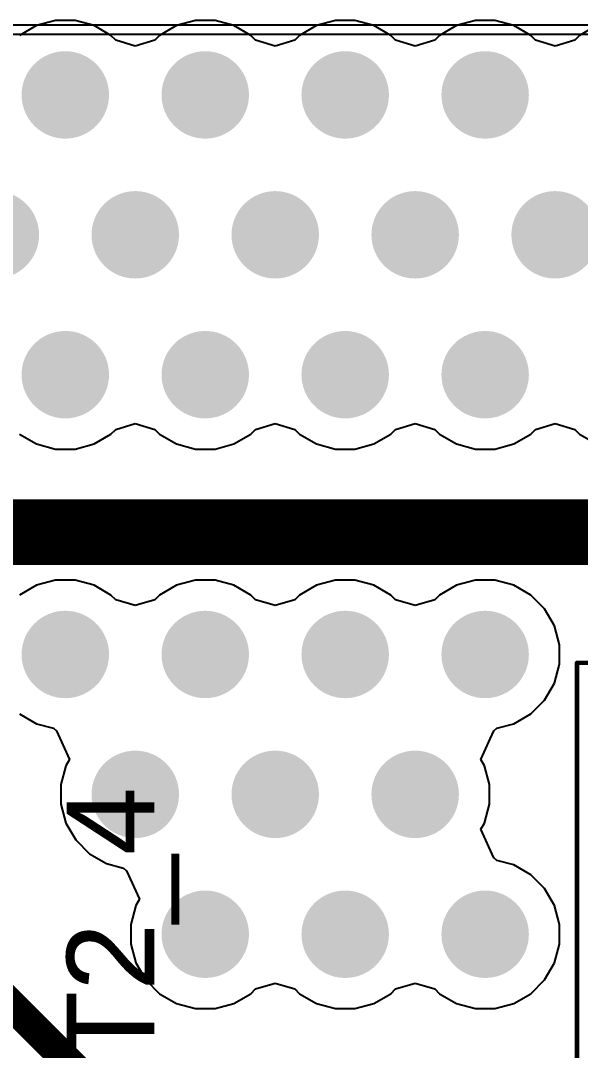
# Model space of a CAD drawing. Header units: inches. Extents: x 0 to 106, y 0 to 106.
# Drawn here: x 44.89 to 51.29, y 45.27 to 57.05 of the extents above; entities that cross this region are included whole.
import ezdxf

# ---------------------------------------------------------------- set-up
doc = ezdxf.new("R2010")
doc.units = ezdxf.units.IN
for name, color, linetype in [('Bottom Layer', 5, 'Continuous'), ('Layer 1', 16, 'Continuous'), ('Layer 2', 76, 'Continuous'), ('Mechanical 13', 56, 'Continuous'), ('Mechanical 15', 56, 'Continuous'), ('Top Layer', 1, 'Continuous'), ('Top Overlay', 2, 'Continuous'), ('Top Paste', 8, 'Continuous'), ('Top Solder', 216, 'Continuous'), ('Via Holes', 16, 'Continuous')]:
    doc.layers.add(name, color=color, linetype=linetype)
doc.styles.add('Arial', font='', dxfattribs={"height": 0.2})
doc.styles.get('Arial').set_extended_font_data('Arial')

# ---------------------------------------------------------------- blocks, each defined once
blk = doc.blocks.new('PQFN_5_6_369')
at = {"layer": 'Top Layer'}
for points in [[(-3.45500071, 2.20999939), (-2.03500101, 2.20999939), (-2.03500101, 1.60000061), (-3.45500071, 1.60000061)], [(3.45500071, 1.60000061), (2.03500101, 1.60000061), (2.03500101, 2.20999939), (3.45500071, 2.20999939)], [(-1.21499884, 1.9549999), (2.53500128, 1.9549999), (2.53500128, -1.9549999), (-1.21499884, -1.9549999)], [(-3.45500071, 0.93999939), (-2.03500101, 0.93999939), (-2.03500101, 0.33000061), (-3.45500071, 0.33000061)], [(3.45500071, 0.3300006099999999), (2.03500101, 0.33000061), (2.03500101, 0.93999939), (3.45500071, 0.93999939)], [(-3.45500071, -0.33000061), (-2.03500101, -0.33000061), (-2.03500101, -0.93999939), (-3.45500071, -0.93999939)], [(3.45500071, -0.93999939), (2.03500101, -0.93999939), (2.03500101, -0.3300006099999999), (3.45500071, -0.33000061)], [(-3.45500071, -1.60000061), (-2.03500101, -1.60000061), (-2.03500101, -2.20999939), (-3.45500071, -2.20999939)], [(3.45500071, -2.20999939), (2.03500101, -2.20999939), (2.03500101, -1.60000061), (3.45500071, -1.60000061)]]:
    blk.add_hatch(color=1, dxfattribs=at).paths.add_polyline_path(points)
at = {"layer": 'Top Paste'}
for points in [[(-3.45500071, 2.20999939), (-2.03500101, 2.20999939), (-2.03500101, 1.60000061), (-3.45500071, 1.60000061)], [(3.45500071, 1.60000061), (2.03500101, 1.60000061), (2.03500101, 2.20999939), (3.45500071, 2.20999939)], [(-3.45500071, 0.93999939), (-2.03500101, 0.93999939), (-2.03500101, 0.33000061), (-3.45500071, 0.33000061)], [(3.45500071, 0.3300006099999999), (2.03500101, 0.33000061), (2.03500101, 0.93999939), (3.45500071, 0.93999939)], [(-3.45500071, -0.33000061), (-2.03500101, -0.33000061), (-2.03500101, -0.93999939), (-3.45500071, -0.93999939)], [(3.45500071, -0.93999939), (2.03500101, -0.93999939), (2.03500101, -0.3300006099999999), (3.45500071, -0.33000061)], [(-3.45500071, -1.60000061), (-2.03500101, -1.60000061), (-2.03500101, -2.20999939), (-3.45500071, -2.20999939)], [(3.45500071, -2.20999939), (2.03500101, -2.20999939), (2.03500101, -1.60000061), (3.45500071, -1.60000061)]]:
    blk.add_hatch(color=8, dxfattribs=at).paths.add_polyline_path(points)
at = {"layer": 'Top Solder'}
for points in [[(-3.50500061, 2.25999929), (-1.98500111, 2.25999929), (-1.98500111, 1.55000071), (-3.50500061, 1.55000071)], [(3.50500061, 1.55000071), (1.98500111, 1.55000071), (1.98500111, 2.25999929), (3.50500061, 2.25999929)], [(-1.26499874, 2.0049998), (2.58500118, 2.0049998), (2.58500118, -2.0049998), (-1.26499874, -2.0049998)], [(-3.50500061, 0.98999929), (-1.98500111, 0.98999929), (-1.98500111, 0.28000071), (-3.50500061, 0.28000071)], [(3.50500061, 0.2800007099999999), (1.98500111, 0.28000071), (1.98500111, 0.98999929), (3.50500061, 0.98999929)], [(-3.50500061, -0.28000071), (-1.98500111, -0.28000071), (-1.98500111, -0.98999929), (-3.50500061, -0.98999929)], [(3.50500061, -0.98999929), (1.98500111, -0.98999929), (1.98500111, -0.2800007099999999), (3.50500061, -0.28000071)], [(-3.50500061, -1.55000071), (-1.98500111, -1.55000071), (-1.98500111, -2.25999929), (-3.50500061, -2.25999929)], [(3.50500061, -2.25999929), (1.98500111, -2.25999929), (1.98500111, -1.55000071), (3.50500061, -1.55000071)]]:
    blk.add_hatch(color=216, dxfattribs=at).paths.add_polyline_path(points)
at = {"layer": 'Mechanical 13'}
for points in [[(-2.94999918, 2.50000008, 0.127, 0.127, 0), (-2.94999918, -2.50000008, 0.127, 0.127, 0)], [(-2.94999918, 2.50000008, 0.127, 0.127, 0), (2.94999918, 2.50000008, 0.127, 0.127, 0)], [(2.94999918, 2.50000008, 0.127, 0.127, 0), (2.94999918, -2.50000008, 0.127, 0.127, 0)], [(-2.94999918, -2.50000008, 0.127, 0.127, 0), (2.94999918, -2.50000008, 0.127, 0.127, 0)]]:
    blk.add_lwpolyline(points, format="xyseb", dxfattribs=at)
for points in [[(-2.98174918, 2.50000008, 0.0635, 0.0635, 1), (-2.91824918, 2.50000008, 0.0635, 0.0635, 1)], [(-2.98174918, 2.50000008, 0.0635, 0.0635, 1), (-2.91824918, 2.50000008, 0.0635, 0.0635, 1)], [(2.91824918, 2.50000008, 0.0635, 0.0635, 1), (2.98174918, 2.50000008, 0.0635, 0.0635, 1)], [(2.91824918, 2.50000008, 0.0635, 0.0635, 1), (2.98174918, 2.50000008, 0.0635, 0.0635, 1)], [(-3.80500128, 1.905, 0.1999996, 0.1999996, 1), (-4.00500088, 1.905, 0.1999996, 0.1999996, 1)], [(-4.055000779999999, 1.905, 0.0999998, 0.0999998, 1), (-3.95500098, 1.905, 0.0999998, 0.0999998, 1)], [(-3.85500118, 1.905, 0.0999998, 0.0999998, 1), (-3.75500138, 1.905, 0.0999998, 0.0999998, 1)], [(-2.98174918, -2.50000008, 0.0635, 0.0635, 1), (-2.91824918, -2.50000008, 0.0635, 0.0635, 1)], [(-2.98174918, -2.50000008, 0.0635, 0.0635, 1), (-2.91824918, -2.50000008, 0.0635, 0.0635, 1)], [(2.91824918, -2.50000008, 0.0635, 0.0635, 1), (2.98174918, -2.50000008, 0.0635, 0.0635, 1)], [(2.91824918, -2.50000008, 0.0635, 0.0635, 1), (2.98174918, -2.50000008, 0.0635, 0.0635, 1)]]:
    blk.add_lwpolyline(points, format="xyseb", close=True, dxfattribs=at)
at = {"layer": 'Mechanical 15'}
for points in [[(-3.70499894, 2.74999958, 0.0499999, 0.0499999, 0), (-3.70499894, -2.74999958, 0.0499999, 0.0499999, 0)], [(-3.70499894, 2.74999958, 0.0499999, 0.0499999, 0), (3.70499894, 2.74999958, 0.0499999, 0.0499999, 0)], [(3.70499894, 2.74999958, 0.0499999, 0.0499999, 0), (3.70499894, -2.74999958, 0.0499999, 0.0499999, 0)], [(-3.70499894, -2.74999958, 0.0499999, 0.0499999, 0), (3.70499894, -2.74999958, 0.0499999, 0.0499999, 0)]]:
    blk.add_lwpolyline(points, format="xyseb", dxfattribs=at)
for points in [[(-3.71749828, 2.74999958, 0.02499868, 0.02499868, 1), (-3.6924996, 2.74999958, 0.02499868, 0.02499868, 1)], [(-3.71749828, 2.74999958, 0.02499868, 0.02499868, 1), (-3.6924996, 2.74999958, 0.02499868, 0.02499868, 1)], [(3.6924996, 2.74999958, 0.02499868, 0.02499868, 1), (3.71749828, 2.74999958, 0.02499868, 0.02499868, 1)], [(3.6924996, 2.74999958, 0.02499868, 0.02499868, 1), (3.71749828, 2.74999958, 0.02499868, 0.02499868, 1)], [(-3.71749828, -2.74999958, 0.02499868, 0.02499868, 1), (-3.6924996, -2.74999958, 0.02499868, 0.02499868, 1)], [(-3.71749828, -2.74999958, 0.02499868, 0.02499868, 1), (-3.6924996, -2.74999958, 0.02499868, 0.02499868, 1)], [(3.6924996, -2.74999958, 0.02499868, 0.02499868, 1), (3.71749828, -2.74999958, 0.02499868, 0.02499868, 1)], [(3.6924996, -2.74999958, 0.02499868, 0.02499868, 1), (3.71749828, -2.74999958, 0.02499868, 0.02499868, 1)]]:
    blk.add_lwpolyline(points, format="xyseb", close=True, dxfattribs=at)
at = {"layer": 'Top Overlay'}
for points in [[(-1.651, 2.54, 0.1499997, 0.1499997, 0), (1.905, 2.54, 0.1499997, 0.1499997, 0)], [(-1.651, -2.54, 0.1499997, 0.1499997, 0), (1.905, -2.54, 0.1499997, 0.1499997, 0)]]:
    blk.add_lwpolyline(points, format="xyseb", dxfattribs=at)
for points in [[(-1.68850056, 2.54, 0.07499858, 0.07499858, 1), (-1.61349944, 2.54, 0.07499858, 0.07499858, 1)], [(1.86749944, 2.54, 0.07499858, 0.07499858, 1), (1.94250056, 2.54, 0.07499858, 0.07499858, 1)], [(-3.80500128, 1.905, 0.1999996, 0.1999996, 1), (-4.00500088, 1.905, 0.1999996, 0.1999996, 1)], [(-4.055000779999999, 1.905, 0.0999998, 0.0999998, 1), (-3.95500098, 1.905, 0.0999998, 0.0999998, 1)], [(-3.85500118, 1.905, 0.0999998, 0.0999998, 1), (-3.75500138, 1.905, 0.0999998, 0.0999998, 1)], [(-1.68850056, -2.54, 0.07499858, 0.07499858, 1), (-1.61349944, -2.54, 0.07499858, 0.07499858, 1)], [(1.86749944, -2.54, 0.07499858, 0.07499858, 1), (1.94250056, -2.54, 0.07499858, 0.07499858, 1)]]:
    blk.add_lwpolyline(points, format="xyseb", close=True, dxfattribs=at)
at = {"layer": 'Top Paste'}
for p, q in [((-0.8649995399999999, 0.17500092), (-0.8649995399999999, 1.61500058)), ((-0.8649995399999999, 1.61500058), (0.2350008, 1.61500058)), ((0.2350008, 1.61500058), (0.2350008, 0.17500092)), ((0.5850000999999999, 0.17500092), (0.5850000999999999, 1.61500058)), ((0.5850000999999999, 1.61500058), (1.68500044, 1.61500058)), ((1.68500044, 1.61500058), (1.68500044, 0.17500092)), ((0.2350008, 0.17500092), (-0.8649995399999999, 0.17500092)), ((1.68500044, 0.17500092), (0.5850000999999999, 0.17500092)), ((-0.8649995399999999, -1.61500058), (-0.8649995399999999, -0.17500092)), ((-0.8649995399999999, -0.17500092), (0.2350008, -0.17500092)), ((0.2350008, -0.17500092), (0.2350008, -1.61500058)), ((0.5850000999999999, -1.61500058), (0.5850000999999999, -0.17500092)), ((0.5850000999999999, -0.17500092), (1.68500044, -0.17500092)), ((1.68500044, -0.17500092), (1.68500044, -1.61500058)), ((0.2350008, -1.61500058), (-0.8649995399999999, -1.61500058)), ((1.68500044, -1.61500058), (0.5850000999999999, -1.61500058))]:
    blk.add_line(p, q, dxfattribs=at)

msp = doc.modelspace()

# ---------------------------------------------------------------- hatches: boundary and pattern name
at = {"layer": 'Bottom Layer'}
h = msp.add_hatch(color=5, dxfattribs=at)
edge = h.paths.add_edge_path()
edge.add_arc((45.39996, 56.19995872), 0.499999, 0, 360)
h = msp.add_hatch(color=5, dxfattribs=at)
edge = h.paths.add_edge_path()
edge.add_arc((46.99995934, 56.19995872), 0.499999, 0, 360)
h = msp.add_hatch(color=5, dxfattribs=at)
edge = h.paths.add_edge_path()
edge.add_arc((48.59995868, 56.19995872), 0.499999, 0, 360)
h = msp.add_hatch(color=5, dxfattribs=at)
edge = h.paths.add_edge_path()
edge.add_arc((50.19995802, 56.19995872), 0.499999, 0, 360)
h = msp.add_hatch(color=5, dxfattribs=at)
edge = h.paths.add_edge_path()
edge.add_arc((44.59996159999999, 54.59995937999999), 0.499999, 0, 360)
h = msp.add_hatch(color=5, dxfattribs=at)
edge = h.paths.add_edge_path()
edge.add_arc((46.19996094, 54.59995937999999), 0.499999, 0, 360)
h = msp.add_hatch(color=5, dxfattribs=at)
edge = h.paths.add_edge_path()
edge.add_arc((47.79996027999999, 54.59995937999999), 0.499999, 0, 360)
h = msp.add_hatch(color=5, dxfattribs=at)
edge = h.paths.add_edge_path()
edge.add_arc((49.39995962, 54.59995937999999), 0.499999, 0, 360)
h = msp.add_hatch(color=5, dxfattribs=at)
edge = h.paths.add_edge_path()
edge.add_arc((50.99995896, 54.59995937999999), 0.499999, 0, 360)
h = msp.add_hatch(color=5, dxfattribs=at)
edge = h.paths.add_edge_path()
edge.add_arc((45.39996, 52.99996004), 0.499999, 0, 360)
h = msp.add_hatch(color=5, dxfattribs=at)
edge = h.paths.add_edge_path()
edge.add_arc((46.99995934, 52.99996004), 0.499999, 0, 360)
h = msp.add_hatch(color=5, dxfattribs=at)
edge = h.paths.add_edge_path()
edge.add_arc((48.59995868, 52.99996004), 0.499999, 0, 360)
h = msp.add_hatch(color=5, dxfattribs=at)
edge = h.paths.add_edge_path()
edge.add_arc((50.19995802, 52.99996004), 0.499999, 0, 360)
h = msp.add_hatch(color=5, dxfattribs=at)
edge = h.paths.add_edge_path()
edge.add_arc((45.39996, 49.79996136), 0.499999, 0, 360)
h = msp.add_hatch(color=5, dxfattribs=at)
edge = h.paths.add_edge_path()
edge.add_arc((46.99995934, 49.79996136), 0.499999, 0, 360)
h = msp.add_hatch(color=5, dxfattribs=at)
edge = h.paths.add_edge_path()
edge.add_arc((48.59995868, 49.79996136), 0.499999, 0, 360)
h = msp.add_hatch(color=5, dxfattribs=at)
edge = h.paths.add_edge_path()
edge.add_arc((50.19995802, 49.79996136), 0.499999, 0, 360)
h = msp.add_hatch(color=5, dxfattribs=at)
edge = h.paths.add_edge_path()
edge.add_arc((46.19996094, 48.19996202), 0.499999, 0, 360)
h = msp.add_hatch(color=5, dxfattribs=at)
edge = h.paths.add_edge_path()
edge.add_arc((47.79996027999999, 48.19996202), 0.499999, 0, 360)
h = msp.add_hatch(color=5, dxfattribs=at)
edge = h.paths.add_edge_path()
edge.add_arc((49.39995962, 48.19996202), 0.499999, 0, 360)
h = msp.add_hatch(color=5, dxfattribs=at)
edge = h.paths.add_edge_path()
edge.add_arc((46.99995934, 46.59996268), 0.499999, 0, 360)
h = msp.add_hatch(color=5, dxfattribs=at)
edge = h.paths.add_edge_path()
edge.add_arc((48.59995868, 46.59996268), 0.499999, 0, 360)
h = msp.add_hatch(color=5, dxfattribs=at)
edge = h.paths.add_edge_path()
edge.add_arc((50.19995802, 46.59996268), 0.499999, 0, 360)
at = {"layer": 'Layer 1'}
h = msp.add_hatch(color=16, dxfattribs=at)
edge = h.paths.add_edge_path()
edge.add_arc((45.39996, 56.19995872), 0.499999, 0, 360)
h = msp.add_hatch(color=16, dxfattribs=at)
edge = h.paths.add_edge_path()
edge.add_arc((46.99995934, 56.19995872), 0.499999, 0, 360)
h = msp.add_hatch(color=16, dxfattribs=at)
edge = h.paths.add_edge_path()
edge.add_arc((48.59995868, 56.19995872), 0.499999, 0, 360)
h = msp.add_hatch(color=16, dxfattribs=at)
edge = h.paths.add_edge_path()
edge.add_arc((50.19995802, 56.19995872), 0.499999, 0, 360)
h = msp.add_hatch(color=16, dxfattribs=at)
edge = h.paths.add_edge_path()
edge.add_arc((44.59996159999999, 54.59995937999999), 0.499999, 0, 360)
h = msp.add_hatch(color=16, dxfattribs=at)
edge = h.paths.add_edge_path()
edge.add_arc((46.19996094, 54.59995937999999), 0.499999, 0, 360)
h = msp.add_hatch(color=16, dxfattribs=at)
edge = h.paths.add_edge_path()
edge.add_arc((47.79996027999999, 54.59995937999999), 0.499999, 0, 360)
h = msp.add_hatch(color=16, dxfattribs=at)
edge = h.paths.add_edge_path()
edge.add_arc((49.39995962, 54.59995937999999), 0.499999, 0, 360)
h = msp.add_hatch(color=16, dxfattribs=at)
edge = h.paths.add_edge_path()
edge.add_arc((50.99995896, 54.59995937999999), 0.499999, 0, 360)
h = msp.add_hatch(color=16, dxfattribs=at)
edge = h.paths.add_edge_path()
edge.add_arc((45.39996, 52.99996004), 0.499999, 0, 360)
h = msp.add_hatch(color=16, dxfattribs=at)
edge = h.paths.add_edge_path()
edge.add_arc((46.99995934, 52.99996004), 0.499999, 0, 360)
h = msp.add_hatch(color=16, dxfattribs=at)
edge = h.paths.add_edge_path()
edge.add_arc((48.59995868, 52.99996004), 0.499999, 0, 360)
h = msp.add_hatch(color=16, dxfattribs=at)
edge = h.paths.add_edge_path()
edge.add_arc((50.19995802, 52.99996004), 0.499999, 0, 360)
h = msp.add_hatch(color=16, dxfattribs=at)
edge = h.paths.add_edge_path()
edge.add_arc((45.39996, 49.79996136), 0.499999, 0, 360)
h = msp.add_hatch(color=16, dxfattribs=at)
edge = h.paths.add_edge_path()
edge.add_arc((46.99995934, 49.79996136), 0.499999, 0, 360)
h = msp.add_hatch(color=16, dxfattribs=at)
edge = h.paths.add_edge_path()
edge.add_arc((48.59995868, 49.79996136), 0.499999, 0, 360)
h = msp.add_hatch(color=16, dxfattribs=at)
edge = h.paths.add_edge_path()
edge.add_arc((50.19995802, 49.79996136), 0.499999, 0, 360)
h = msp.add_hatch(color=16, dxfattribs=at)
edge = h.paths.add_edge_path()
edge.add_arc((46.19996094, 48.19996202), 0.499999, 0, 360)
h = msp.add_hatch(color=16, dxfattribs=at)
edge = h.paths.add_edge_path()
edge.add_arc((47.79996027999999, 48.19996202), 0.499999, 0, 360)
h = msp.add_hatch(color=16, dxfattribs=at)
edge = h.paths.add_edge_path()
edge.add_arc((49.39995962, 48.19996202), 0.499999, 0, 360)
h = msp.add_hatch(color=16, dxfattribs=at)
edge = h.paths.add_edge_path()
edge.add_arc((46.99995934, 46.59996268), 0.499999, 0, 360)
h = msp.add_hatch(color=16, dxfattribs=at)
edge = h.paths.add_edge_path()
edge.add_arc((48.59995868, 46.59996268), 0.499999, 0, 360)
h = msp.add_hatch(color=16, dxfattribs=at)
edge = h.paths.add_edge_path()
edge.add_arc((50.19995802, 46.59996268), 0.499999, 0, 360)
at = {"layer": 'Layer 2'}
h = msp.add_hatch(color=76, dxfattribs=at)
edge = h.paths.add_edge_path()
edge.add_arc((45.39996, 56.19995872), 0.499999, 0, 360)
h = msp.add_hatch(color=76, dxfattribs=at)
edge = h.paths.add_edge_path()
edge.add_arc((46.99995934, 56.19995872), 0.499999, 0, 360)
h = msp.add_hatch(color=76, dxfattribs=at)
edge = h.paths.add_edge_path()
edge.add_arc((48.59995868, 56.19995872), 0.499999, 0, 360)
h = msp.add_hatch(color=76, dxfattribs=at)
edge = h.paths.add_edge_path()
edge.add_arc((50.19995802, 56.19995872), 0.499999, 0, 360)
h = msp.add_hatch(color=76, dxfattribs=at)
edge = h.paths.add_edge_path()
edge.add_arc((44.59996159999999, 54.59995937999999), 0.499999, 0, 360)
h = msp.add_hatch(color=76, dxfattribs=at)
edge = h.paths.add_edge_path()
edge.add_arc((46.19996094, 54.59995937999999), 0.499999, 0, 360)
h = msp.add_hatch(color=76, dxfattribs=at)
edge = h.paths.add_edge_path()
edge.add_arc((47.79996027999999, 54.59995937999999), 0.499999, 0, 360)
h = msp.add_hatch(color=76, dxfattribs=at)
edge = h.paths.add_edge_path()
edge.add_arc((49.39995962, 54.59995937999999), 0.499999, 0, 360)
h = msp.add_hatch(color=76, dxfattribs=at)
edge = h.paths.add_edge_path()
edge.add_arc((50.99995896, 54.59995937999999), 0.499999, 0, 360)
h = msp.add_hatch(color=76, dxfattribs=at)
edge = h.paths.add_edge_path()
edge.add_arc((45.39996, 52.99996004), 0.499999, 0, 360)
h = msp.add_hatch(color=76, dxfattribs=at)
edge = h.paths.add_edge_path()
edge.add_arc((46.99995934, 52.99996004), 0.499999, 0, 360)
h = msp.add_hatch(color=76, dxfattribs=at)
edge = h.paths.add_edge_path()
edge.add_arc((48.59995868, 52.99996004), 0.499999, 0, 360)
h = msp.add_hatch(color=76, dxfattribs=at)
edge = h.paths.add_edge_path()
edge.add_arc((50.19995802, 52.99996004), 0.499999, 0, 360)
h = msp.add_hatch(color=76, dxfattribs=at)
edge = h.paths.add_edge_path()
edge.add_arc((45.39996, 49.79996136), 0.499999, 0, 360)
h = msp.add_hatch(color=76, dxfattribs=at)
edge = h.paths.add_edge_path()
edge.add_arc((46.99995934, 49.79996136), 0.499999, 0, 360)
h = msp.add_hatch(color=76, dxfattribs=at)
edge = h.paths.add_edge_path()
edge.add_arc((48.59995868, 49.79996136), 0.499999, 0, 360)
h = msp.add_hatch(color=76, dxfattribs=at)
edge = h.paths.add_edge_path()
edge.add_arc((50.19995802, 49.79996136), 0.499999, 0, 360)
h = msp.add_hatch(color=76, dxfattribs=at)
edge = h.paths.add_edge_path()
edge.add_arc((46.19996094, 48.19996202), 0.499999, 0, 360)
h = msp.add_hatch(color=76, dxfattribs=at)
edge = h.paths.add_edge_path()
edge.add_arc((47.79996027999999, 48.19996202), 0.499999, 0, 360)
h = msp.add_hatch(color=76, dxfattribs=at)
edge = h.paths.add_edge_path()
edge.add_arc((49.39995962, 48.19996202), 0.499999, 0, 360)
h = msp.add_hatch(color=76, dxfattribs=at)
edge = h.paths.add_edge_path()
edge.add_arc((46.99995934, 46.59996268), 0.499999, 0, 360)
h = msp.add_hatch(color=76, dxfattribs=at)
edge = h.paths.add_edge_path()
edge.add_arc((48.59995868, 46.59996268), 0.499999, 0, 360)
h = msp.add_hatch(color=76, dxfattribs=at)
edge = h.paths.add_edge_path()
edge.add_arc((50.19995802, 46.59996268), 0.499999, 0, 360)
at = {"layer": 'Top Layer'}
h = msp.add_hatch(color=1, dxfattribs=at)
edge = h.paths.add_edge_path()
edge.add_arc((45.39996, 56.19995872), 0.499999, 0, 360)
h = msp.add_hatch(color=1, dxfattribs=at)
edge = h.paths.add_edge_path()
edge.add_arc((46.99995934, 56.19995872), 0.499999, 0, 360)
h = msp.add_hatch(color=1, dxfattribs=at)
edge = h.paths.add_edge_path()
edge.add_arc((48.59995868, 56.19995872), 0.499999, 0, 360)
h = msp.add_hatch(color=1, dxfattribs=at)
edge = h.paths.add_edge_path()
edge.add_arc((50.19995802, 56.19995872), 0.499999, 0, 360)
h = msp.add_hatch(color=1, dxfattribs=at)
edge = h.paths.add_edge_path()
edge.add_arc((44.59996159999999, 54.59995937999999), 0.499999, 0, 360)
h = msp.add_hatch(color=1, dxfattribs=at)
edge = h.paths.add_edge_path()
edge.add_arc((46.19996094, 54.59995937999999), 0.499999, 0, 360)
h = msp.add_hatch(color=1, dxfattribs=at)
edge = h.paths.add_edge_path()
edge.add_arc((47.79996027999999, 54.59995937999999), 0.499999, 0, 360)
h = msp.add_hatch(color=1, dxfattribs=at)
edge = h.paths.add_edge_path()
edge.add_arc((49.39995962, 54.59995937999999), 0.499999, 0, 360)
h = msp.add_hatch(color=1, dxfattribs=at)
edge = h.paths.add_edge_path()
edge.add_arc((50.99995896, 54.59995937999999), 0.499999, 0, 360)
h = msp.add_hatch(color=1, dxfattribs=at)
edge = h.paths.add_edge_path()
edge.add_arc((45.39996, 52.99996004), 0.499999, 0, 360)
h = msp.add_hatch(color=1, dxfattribs=at)
edge = h.paths.add_edge_path()
edge.add_arc((46.99995934, 52.99996004), 0.499999, 0, 360)
h = msp.add_hatch(color=1, dxfattribs=at)
edge = h.paths.add_edge_path()
edge.add_arc((48.59995868, 52.99996004), 0.499999, 0, 360)
h = msp.add_hatch(color=1, dxfattribs=at)
edge = h.paths.add_edge_path()
edge.add_arc((50.19995802, 52.99996004), 0.499999, 0, 360)
h = msp.add_hatch(color=1, dxfattribs=at)
edge = h.paths.add_edge_path()
edge.add_arc((45.39996, 49.79996136), 0.499999, 0, 360)
h = msp.add_hatch(color=1, dxfattribs=at)
edge = h.paths.add_edge_path()
edge.add_arc((46.99995934, 49.79996136), 0.499999, 0, 360)
h = msp.add_hatch(color=1, dxfattribs=at)
edge = h.paths.add_edge_path()
edge.add_arc((48.59995868, 49.79996136), 0.499999, 0, 360)
h = msp.add_hatch(color=1, dxfattribs=at)
edge = h.paths.add_edge_path()
edge.add_arc((50.19995802, 49.79996136), 0.499999, 0, 360)
h = msp.add_hatch(color=1, dxfattribs=at)
edge = h.paths.add_edge_path()
edge.add_arc((46.19996094, 48.19996202), 0.499999, 0, 360)
h = msp.add_hatch(color=1, dxfattribs=at)
edge = h.paths.add_edge_path()
edge.add_arc((47.79996027999999, 48.19996202), 0.499999, 0, 360)
h = msp.add_hatch(color=1, dxfattribs=at)
edge = h.paths.add_edge_path()
edge.add_arc((49.39995962, 48.19996202), 0.499999, 0, 360)
h = msp.add_hatch(color=1, dxfattribs=at)
edge = h.paths.add_edge_path()
edge.add_arc((46.99995934, 46.59996268), 0.499999, 0, 360)
h = msp.add_hatch(color=1, dxfattribs=at)
edge = h.paths.add_edge_path()
edge.add_arc((48.59995868, 46.59996268), 0.499999, 0, 360)
h = msp.add_hatch(color=1, dxfattribs=at)
edge = h.paths.add_edge_path()
edge.add_arc((50.19995802, 46.59996268), 0.499999, 0, 360)
at = {"layer": 'Via Holes'}
h = msp.add_hatch(color=7, dxfattribs=at)
edge = h.paths.add_edge_path()
edge.add_arc((45.39996, 56.19995872), 0.2499995, 0, 360)
h = msp.add_hatch(color=7, dxfattribs=at)
edge = h.paths.add_edge_path()
edge.add_arc((46.99995934, 56.19995872), 0.2499995, 0, 360)
h = msp.add_hatch(color=7, dxfattribs=at)
edge = h.paths.add_edge_path()
edge.add_arc((48.59995868, 56.19995872), 0.2499995, 0, 360)
h = msp.add_hatch(color=7, dxfattribs=at)
edge = h.paths.add_edge_path()
edge.add_arc((50.19995802, 56.19995872), 0.2499995, 0, 360)
h = msp.add_hatch(color=7, dxfattribs=at)
edge = h.paths.add_edge_path()
edge.add_arc((46.19996094, 54.59995937999999), 0.2499995, 0, 360)
h = msp.add_hatch(color=7, dxfattribs=at)
edge = h.paths.add_edge_path()
edge.add_arc((47.79996027999999, 54.59995937999999), 0.2499995, 0, 360)
h = msp.add_hatch(color=7, dxfattribs=at)
edge = h.paths.add_edge_path()
edge.add_arc((49.39995962, 54.59995937999999), 0.2499995, 0, 360)
h = msp.add_hatch(color=7, dxfattribs=at)
edge = h.paths.add_edge_path()
edge.add_arc((50.99995896, 54.59995937999999), 0.2499995, 0, 360)
h = msp.add_hatch(color=7, dxfattribs=at)
edge = h.paths.add_edge_path()
edge.add_arc((45.39996, 52.99996004), 0.2499995, 0, 360)
h = msp.add_hatch(color=7, dxfattribs=at)
edge = h.paths.add_edge_path()
edge.add_arc((46.99995934, 52.99996004), 0.2499995, 0, 360)
h = msp.add_hatch(color=7, dxfattribs=at)
edge = h.paths.add_edge_path()
edge.add_arc((48.59995868, 52.99996004), 0.2499995, 0, 360)
h = msp.add_hatch(color=7, dxfattribs=at)
edge = h.paths.add_edge_path()
edge.add_arc((50.19995802, 52.99996004), 0.2499995, 0, 360)
h = msp.add_hatch(color=7, dxfattribs=at)
edge = h.paths.add_edge_path()
edge.add_arc((45.39996, 49.79996136), 0.2499995, 0, 360)
h = msp.add_hatch(color=7, dxfattribs=at)
edge = h.paths.add_edge_path()
edge.add_arc((46.99995934, 49.79996136), 0.2499995, 0, 360)
h = msp.add_hatch(color=7, dxfattribs=at)
edge = h.paths.add_edge_path()
edge.add_arc((48.59995868, 49.79996136), 0.2499995, 0, 360)
h = msp.add_hatch(color=7, dxfattribs=at)
edge = h.paths.add_edge_path()
edge.add_arc((50.19995802, 49.79996136), 0.2499995, 0, 360)
h = msp.add_hatch(color=7, dxfattribs=at)
edge = h.paths.add_edge_path()
edge.add_arc((46.19996094, 48.19996202), 0.2499995, 0, 360)
h = msp.add_hatch(color=7, dxfattribs=at)
edge = h.paths.add_edge_path()
edge.add_arc((47.79996027999999, 48.19996202), 0.2499995, 0, 360)
h = msp.add_hatch(color=7, dxfattribs=at)
edge = h.paths.add_edge_path()
edge.add_arc((49.39995962, 48.19996202), 0.2499995, 0, 360)
h = msp.add_hatch(color=7, dxfattribs=at)
edge = h.paths.add_edge_path()
edge.add_arc((46.99995934, 46.59996268), 0.2499995, 0, 360)
h = msp.add_hatch(color=7, dxfattribs=at)
edge = h.paths.add_edge_path()
edge.add_arc((48.59995868, 46.59996268), 0.2499995, 0, 360)
h = msp.add_hatch(color=7, dxfattribs=at)
edge = h.paths.add_edge_path()
edge.add_arc((50.19995802, 46.59996268), 0.2499995, 0, 360)

# ---------------------------------------------------------------- linework, layer by layer
at = {"layer": 'Bottom Layer'}
for points in [[(39.99999874, 51.20000174, 0.75000104, 0.75000104, 0), (50.87999984, 51.20000174, 0.75000104, 0.75000104, 0)], [(50.87999984, 51.20000174, 0.75000104, 0.75000104, 0), (50.88000237999999, 51.19999919999999, 0.75000104, 0.75000104, 0)], [(50.88000237999999, 51.19999919999999, 0.75000104, 0.75000104, 0), (60.70000052, 51.19999919999999, 0.75000104, 0.75000104, 0)], [(41.39999848, 49.17500198, 0.3499993, 0.3499993, 0), (45.99999944, 44.57500101999999, 0.3499993, 0.3499993, 0)]]:
    msp.add_lwpolyline(points, format="xyseb", dxfattribs=at)
for points in [[(50.69249958, 51.20000174, 0.37500052, 0.37500052, 1), (51.0675001, 51.20000174, 0.37500052, 0.37500052, 1)], [(50.69249958, 51.20000174, 0.37500052, 0.37500052, 1), (51.0675001, 51.20000174, 0.37500052, 0.37500052, 1)], [(50.69250212, 51.19999919999999, 0.37500052, 0.37500052, 1), (51.06750264, 51.19999919999999, 0.37500052, 0.37500052, 1)], [(50.69250212, 51.19999919999999, 0.37500052, 0.37500052, 1), (51.06750264, 51.19999919999999, 0.37500052, 0.37500052, 1)]]:
    msp.add_lwpolyline(points, format="xyseb", close=True, dxfattribs=at)
at = {"layer": 'Layer 1'}
msp.add_line((13.28528204, 56.8931425), (59.87603214, 56.8931425), dxfattribs=at)
at = {"layer": 'Layer 2'}
for p, q in [((45.28805522, 57.04995702), (45.07187328, 56.99203232)), ((45.51186478, 57.04995702), (45.28805522, 57.04995702)), ((45.72804672, 56.99203232), (45.51186478, 57.04995702)), ((46.88805455999999, 57.04995702), (46.67187261999999, 56.99203232)), ((47.11186412, 57.04995702), (46.88805455999999, 57.04995702)), ((47.32804606, 56.99203232), (47.11186412, 57.04995702)), ((48.4880539, 57.04995702), (48.27187196, 56.99203232)), ((48.71186346, 57.04995702), (48.4880539, 57.04995702)), ((48.92804539999999, 56.99203232), (48.71186346, 57.04995702)), ((50.08805323999999, 57.04995702), (49.8718713, 56.99203232)), ((50.3118628, 57.04995702), (50.08805323999999, 57.04995702)), ((50.52804474, 56.99203232), (50.3118628, 57.04995702)), ((45.07187328, 56.99203232), (44.87804842, 56.88012754)), ((45.92187157999999, 56.88012754), (45.72804672, 56.99203232)), ((46.67187261999999, 56.99203232), (46.47804776, 56.88012754)), ((47.52187092, 56.88012754), (47.32804606, 56.99203232)), ((48.27187196, 56.99203232), (48.0780471, 56.88012754)), ((49.12187025999999, 56.88012754), (48.92804539999999, 56.99203232)), ((49.8718713, 56.99203232), (49.67804644, 56.88012754)), ((50.7218696, 56.88012754), (50.52804474, 56.99203232)), ((51.47187064, 56.99203232), (51.27804578, 56.88012754)), ((45.97584911999999, 56.82615), (45.92187157999999, 56.88012754)), ((46.1999584, 56.75820246), (45.97584911999999, 56.82615)), ((46.42407022, 56.82615), (46.1999584, 56.75820246)), ((46.47804776, 56.88012754), (46.42407022, 56.82615)), ((47.57584846, 56.82615), (47.52187092, 56.88012754)), ((47.79995774, 56.75820246), (47.57584846, 56.82615)), ((48.02406956, 56.82615), (47.79995774, 56.75820246)), ((48.0780471, 56.88012754), (48.02406956, 56.82615)), ((49.17584779999999, 56.82615), (49.12187025999999, 56.88012754)), ((49.39995708, 56.75820246), (49.17584779999999, 56.82615)), ((49.6240689, 56.82615), (49.39995708, 56.75820246)), ((49.67804644, 56.88012754), (49.6240689, 56.82615)), ((50.77584714, 56.82615), (50.7218696, 56.88012754)), ((50.99995641999999, 56.75820246), (50.77584714, 56.82615)), ((51.22406823999999, 56.82615), (50.99995641999999, 56.75820246)), ((51.27804578, 56.88012754), (51.22406823999999, 56.82615)), ((45.97584911999999, 52.37376876), (46.19996094, 52.4417163)), ((46.19996094, 52.4417163), (46.42407022, 52.37376876)), ((47.57584846, 52.37376876), (47.79996027999999, 52.4417163)), ((47.79996027999999, 52.4417163), (48.02406956, 52.37376876)), ((49.17584779999999, 52.37376876), (49.39995962, 52.4417163)), ((49.39995962, 52.4417163), (49.6240689, 52.37376876)), ((50.77584714, 52.37376876), (50.99995896, 52.4417163)), ((50.99995896, 52.4417163), (51.22406823999999, 52.37376876)), ((44.87804842, 52.31979121999999), (45.07187328, 52.20788644)), ((45.72804672, 52.20788644), (45.92187157999999, 52.31979121999999)), ((45.92187157999999, 52.31979121999999), (45.97584911999999, 52.37376876)), ((46.42407022, 52.37376876), (46.47804776, 52.31979121999999)), ((46.47804776, 52.31979121999999), (46.67187261999999, 52.20788644)), ((47.32804606, 52.20788644), (47.52187092, 52.31979121999999)), ((47.52187092, 52.31979121999999), (47.57584846, 52.37376876)), ((48.02406956, 52.37376876), (48.0780471, 52.31979121999999)), ((48.0780471, 52.31979121999999), (48.27187196, 52.20788644)), ((48.92804539999999, 52.20788644), (49.12187025999999, 52.31979121999999)), ((49.12187025999999, 52.31979121999999), (49.17584779999999, 52.37376876)), ((49.6240689, 52.37376876), (49.67804644, 52.31979121999999)), ((49.67804644, 52.31979121999999), (49.8718713, 52.20788644)), ((50.52804474, 52.20788644), (50.7218696, 52.31979121999999)), ((50.7218696, 52.31979121999999), (50.77584714, 52.37376876)), ((51.22406823999999, 52.37376876), (51.27804578, 52.31979121999999)), ((51.27804578, 52.31979121999999), (51.47187064, 52.20788644)), ((45.07187328, 52.20788644), (45.28805522, 52.14996173999999)), ((45.51186478, 52.14996173999999), (45.72804672, 52.20788644)), ((46.67187261999999, 52.20788644), (46.88805455999999, 52.14996173999999)), ((47.11186412, 52.14996173999999), (47.32804606, 52.20788644)), ((48.27187196, 52.20788644), (48.4880539, 52.14996173999999)), ((48.71186346, 52.14996173999999), (48.92804539999999, 52.20788644)), ((49.8718713, 52.20788644), (50.08805323999999, 52.14996173999999)), ((50.3118628, 52.14996173999999), (50.52804474, 52.20788644)), ((45.28805522, 52.14996173999999), (45.51186478, 52.14996173999999)), ((46.88805455999999, 52.14996173999999), (47.11186412, 52.14996173999999)), ((48.4880539, 52.14996173999999), (48.71186346, 52.14996173999999)), ((50.08805323999999, 52.14996173999999), (50.3118628, 52.14996173999999)), ((45.28805522, 50.64995966), (45.07187328, 50.59203495999999)), ((45.51186478, 50.64995966), (45.28805522, 50.64995966)), ((45.72804672, 50.59203495999999), (45.51186478, 50.64995966)), ((46.88805455999999, 50.64995966), (46.67187261999999, 50.59203495999999)), ((47.11186412, 50.64995966), (46.88805455999999, 50.64995966)), ((47.32804606, 50.59203495999999), (47.11186412, 50.64995966)), ((48.4880539, 50.64995966), (48.27187196, 50.59203495999999)), ((48.71186346, 50.64995966), (48.4880539, 50.64995966)), ((48.92804539999999, 50.59203495999999), (48.71186346, 50.64995966)), ((50.08805323999999, 50.64995966), (49.8718713, 50.59203495999999)), ((50.3118628, 50.64995966), (50.08805323999999, 50.64995966)), ((50.52804474, 50.59203495999999), (50.3118628, 50.64995966)), ((45.07187328, 50.59203495999999), (44.87804842, 50.48013018)), ((45.92187157999999, 50.48013018), (45.72804672, 50.59203495999999)), ((46.67187261999999, 50.59203495999999), (46.47804776, 50.48013018)), ((47.52187092, 50.48013018), (47.32804606, 50.59203495999999)), ((48.27187196, 50.59203495999999), (48.0780471, 50.48013018)), ((49.12187025999999, 50.48013018), (48.92804539999999, 50.59203495999999)), ((49.8718713, 50.59203495999999), (49.67804644, 50.48013018)), ((50.7218696, 50.48013018), (50.52804474, 50.59203495999999)), ((45.97584911999999, 50.42615264), (45.92187157999999, 50.48013018)), ((46.1999584, 50.35820509999999), (45.97584911999999, 50.42615264)), ((46.42407022, 50.42615264), (46.1999584, 50.35820509999999)), ((46.47804776, 50.48013018), (46.42407022, 50.42615264)), ((47.57584846, 50.42615264), (47.52187092, 50.48013018)), ((47.79995774, 50.35820509999999), (47.57584846, 50.42615264)), ((48.02406956, 50.42615264), (47.79995774, 50.35820509999999)), ((48.0780471, 50.48013018), (48.02406956, 50.42615264)), ((49.17584779999999, 50.42615264), (49.12187025999999, 50.48013018)), ((49.39995708, 50.35820509999999), (49.17584779999999, 50.42615264)), ((49.6240689, 50.42615264), (49.39995708, 50.35820509999999)), ((49.67804644, 50.48013018), (49.6240689, 50.42615264)), ((50.88012683999999, 50.32187294), (50.7218696, 50.48013018)), ((50.99203162, 50.12804808), (50.88012683999999, 50.32187294)), ((51.04995632, 49.91186614), (50.99203162, 50.12804808)), ((51.04995632, 49.68805658), (51.04995632, 49.91186614)), ((50.99203162, 49.47187464), (51.04995632, 49.68805658)), ((50.88012683999999, 49.27804978), (50.99203162, 49.47187464)), ((50.7218696, 49.11979253999999), (50.88012683999999, 49.27804978)), ((44.87804842, 49.11979253999999), (45.07187328, 49.00788776)), ((50.52804474, 49.00788776), (50.7218696, 49.11979253999999)), ((45.07187328, 49.00788776), (45.26664556, 48.95570092)), ((50.33327499999999, 48.95570092), (50.52804474, 49.00788776)), ((45.26664556, 48.95570092), (45.2993252, 48.92551302)), ((45.2993252, 48.92551302), (45.44940618, 48.59996375999999)), ((50.15051438, 48.59996375999999), (50.30059282, 48.92551047999999)), ((50.30059282, 48.92551047999999), (50.33327499999999, 48.95570092)), ((45.40788733999999, 48.52804874), (45.34996263999999, 48.3118668)), ((45.44940618, 48.59996375999999), (45.40788733999999, 48.52804874)), ((50.19203322, 48.52804874), (50.15051438, 48.59996375999999)), ((50.24995791999999, 48.3118668), (50.19203322, 48.52804874)), ((45.34996263999999, 48.3118668), (45.34996263999999, 48.08805724)), ((50.24995791999999, 48.08805724), (50.24995791999999, 48.3118668)), ((45.34996263999999, 48.08805724), (45.40788733999999, 47.8718753)), ((50.19203322, 47.8718753), (50.24995791999999, 48.08805724)), ((45.40788733999999, 47.8718753), (45.51979212, 47.67805044)), ((50.15051438, 47.79996027999999), (50.19203322, 47.8718753)), ((50.30059282, 47.47441356), (50.15051438, 47.79996027999999)), ((45.51979212, 47.67805044), (45.67804936, 47.5197932)), ((45.67804936, 47.5197932), (45.87187422, 47.40788842)), ((50.33327499999999, 47.44422312), (50.30059282, 47.47441356)), ((45.87187422, 47.40788842), (46.06664396, 47.35570158)), ((46.06664396, 47.35570158), (46.09932614, 47.32551114)), ((50.52804474, 47.39203628), (50.33327499999999, 47.44422312)), ((50.7218696, 47.2801315), (50.52804474, 47.39203628)), ((46.09932614, 47.32551114), (46.24940458, 46.99996442)), ((50.88012683999999, 47.12187425999999), (50.7218696, 47.2801315)), ((50.99203162, 46.9280494), (50.88012683999999, 47.12187425999999)), ((46.24940458, 46.99996442), (46.20788573999999, 46.9280494)), ((46.20788573999999, 46.9280494), (46.14996104, 46.71186746)), ((51.04995632, 46.71186746), (50.99203162, 46.9280494)), ((46.14996104, 46.71186746), (46.14996104, 46.4880579)), ((51.04995632, 46.4880579), (51.04995632, 46.71186746)), ((46.14996104, 46.4880579), (46.20788573999999, 46.27187596)), ((50.99203162, 46.27187596), (51.04995632, 46.4880579)), ((46.20788573999999, 46.27187596), (46.31979052, 46.0780511)), ((50.88012683999999, 46.0780511), (50.99203162, 46.27187596)), ((46.31979052, 46.0780511), (46.47804776, 45.91979386)), ((50.7218696, 45.91979386), (50.88012683999999, 46.0780511)), ((47.52187092, 45.91979386), (47.57584846, 45.9737714)), ((47.57584846, 45.9737714), (47.79996027999999, 46.04171894)), ((47.79996027999999, 46.04171894), (48.02406956, 45.9737714)), ((48.02406956, 45.9737714), (48.0780471, 45.91979386)), ((49.12187025999999, 45.91979386), (49.17584779999999, 45.9737714)), ((49.17584779999999, 45.9737714), (49.39995962, 46.04171894)), ((49.39995962, 46.04171894), (49.6240689, 45.9737714)), ((49.6240689, 45.9737714), (49.67804644, 45.91979386)), ((46.47804776, 45.91979386), (46.67187261999999, 45.80788908)), ((47.32804606, 45.80788908), (47.52187092, 45.91979386)), ((48.0780471, 45.91979386), (48.27187196, 45.80788908)), ((48.92804539999999, 45.80788908), (49.12187025999999, 45.91979386)), ((49.67804644, 45.91979386), (49.8718713, 45.80788908)), ((50.52804474, 45.80788908), (50.7218696, 45.91979386)), ((46.67187261999999, 45.80788908), (46.88805455999999, 45.74996438)), ((46.88805455999999, 45.74996438), (47.11186412, 45.74996438)), ((47.11186412, 45.74996438), (47.32804606, 45.80788908)), ((48.27187196, 45.80788908), (48.4880539, 45.74996438)), ((48.4880539, 45.74996438), (48.71186346, 45.74996438)), ((48.71186346, 45.74996438), (48.92804539999999, 45.80788908)), ((49.8718713, 45.80788908), (50.08805323999999, 45.74996438)), ((50.08805323999999, 45.74996438), (50.3118628, 45.74996438)), ((50.3118628, 45.74996438), (50.52804474, 45.80788908))]:
    msp.add_line(p, q, dxfattribs=at)
at = {"layer": 'Top Layer'}
msp.add_line((17.99999956, 57.0000003), (59.79403585999999, 57.0000003), dxfattribs=at)

# ---------------------------------------------------------------- block references
at = {"rotation": 90}
msp.add_blockref('PQFN_5_6_369', (54.00000121999999, 46.00000452), dxfattribs=at)

# ---------------------------------------------------------------- texts
at = {"layer": 'Top Overlay', "style": 'Arial'}
msp.add_text('VT2_4', height=1.00000054, rotation=90, dxfattribs=at).set_placement((46.41652895999999, 44.16741738))

doc.saveas('drawing.dxf')
